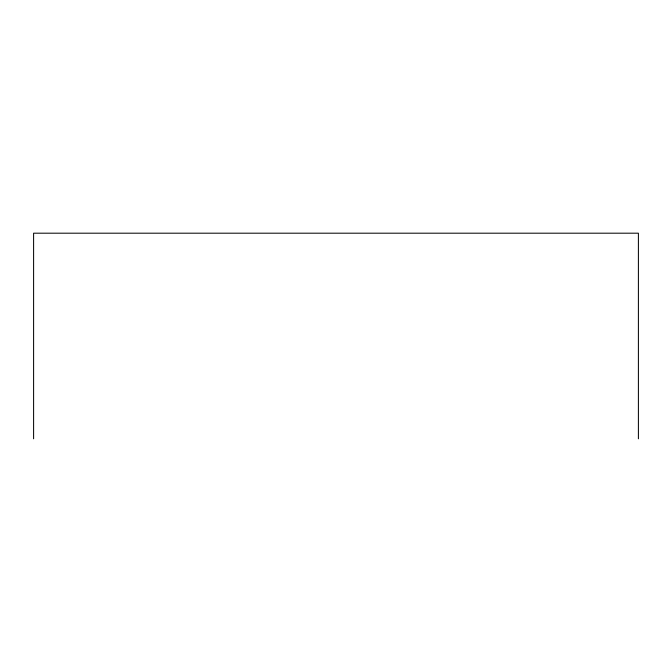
<?xml version="1.0" encoding="UTF-8"?>
<svg xmlns="http://www.w3.org/2000/svg" width="672" height="672" viewBox="0 0 672 672"><rect width="100%" height="100%" fill="white"/><g stroke="black" fill="none" stroke-linecap="round" stroke-linejoin="round"><path stroke-width="1.01" d="M638.4 438.808L638.4 233.192L33.6 233.192L33.6 438.808"/></g></svg>
